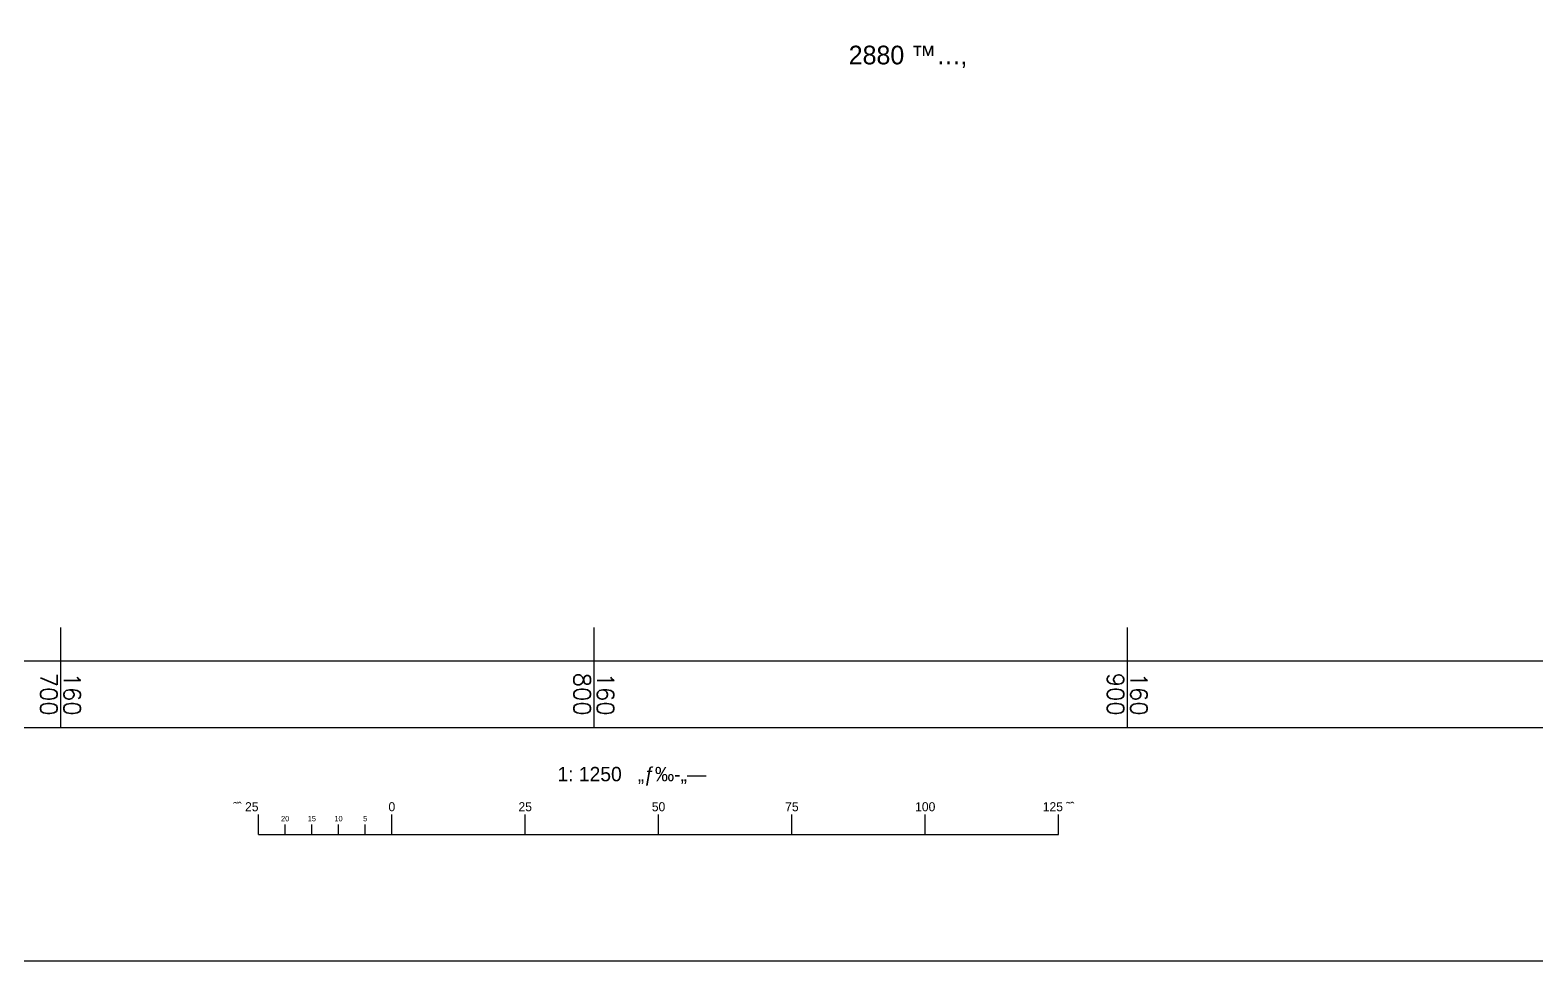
# Model space of a CAD drawing. Extents: x 160399 to 161261, y 619805 to 620526.
# Drawn here: x 160694.3 to 160976.8, y 619813.8 to 619988.3 of the extents above; entities that cross this region are included whole.
import ezdxf
from ezdxf.enums import TextEntityAlignment as Align

# ---------------------------------------------------------------- set-up
doc = ezdxf.new("R2010")
doc.units = 0
doc.header["$LTSCALE"] = 0.3749999999999999
doc.header["$MEASUREMENT"] = 0
doc.layers.get('0').update_dxf_attribs({"linetype": 'CONTINUOUS'})
for name, color, linetype in [('DRWP002', 2, 'CONTINUOUS'), ('DRWP007', 7, 'CONTINUOUS'), ('DRWS012', 2, 'CONTINUOUS'), ('DRWT004', 2, 'CONTINUOUS'), ('PCLS004', 11, 'CONTINUOUS')]:
    doc.layers.add(name, color=color, linetype=linetype)
doc.styles.add('HEBTXT', font='hebtxt')
doc.styles.add('ME-2510', font='txt.shx', dxfattribs={"height": 3.125})

# ---------------------------------------------------------------- blocks, each defined once
blk = doc.blocks.new('PCLS004')

msp = doc.modelspace()

# ---------------------------------------------------------------- hatches: boundary and pattern name
at = {"layer": 'DRWS012'}
h = msp.add_hatch(dxfattribs=at)
h.set_pattern_fill('U', color=256, scale=100, style=0, double=1, pattern_type=0)
h.set_pattern_definition([(0, (0, 0), (0, 100), []), (90, (0, 0), (-100, 6.123031769111886e-15), [])])
h.paths.add_polyline_path([(160417.5, 619857.5), (161242.5, 619857.5), (161242.5, 620482.5), (160417.5, 620482.5)])
h.paths.add_polyline_path([(160436.25, 619876.25), (161223.75, 619876.25), (161223.75, 620463.75), (160436.25, 620463.75)], flags=16)

# ---------------------------------------------------------------- linework, layer by layer
at = {"color": 2}
for p, q in [((160737.1282254118, 619837.4239584295), (160737.1282254118, 619841.1739584295)), ((160742.1282254118, 619837.4239584295), (160742.1282254118, 619839.2989584295)), ((160747.1282254118, 619837.4239584295), (160747.1282254118, 619839.2989584295)), ((160752.1282254118, 619837.4239584295), (160752.1282254118, 619839.2989584295)), ((160757.1282254118, 619837.4239584295), (160757.1282254118, 619839.2989584295)), ((160762.1282254118, 619837.4239584295), (160762.1282254118, 619841.1739584295)), ((160787.1282254118, 619837.4239584295), (160787.1282254118, 619841.1739584295)), ((160812.1282254118, 619837.4239584295), (160812.1282254118, 619841.1739584295)), ((160837.1282254118, 619837.4239584295), (160837.1282254118, 619841.1739584295)), ((160862.1282254118, 619837.4239584295), (160862.1282254118, 619841.1739584295)), ((160887.1282254118, 619837.4239584295), (160887.1282254118, 619841.1739584295))]:
    msp.add_line(p, q, dxfattribs=at)
at = {"color": 7}
msp.add_line((160737.1282254118, 619837.4239584295), (160887.1282254118, 619837.4239584295), dxfattribs=at)
at = {"layer": 'DRWP002'}
for points in [[(160417.5, 619857.5), (161242.5, 619857.5), (161242.5, 620482.5), (160417.5, 620482.5)], [(160430, 619870), (161230, 619870), (161230, 620470), (160430, 620470)]]:
    msp.add_lwpolyline(points, close=True, dxfattribs=at)
at = {"layer": 'DRWP007'}
msp.add_lwpolyline([(160398.75, 619813.75), (161261.25, 619813.75), (161261.25, 620526.25), (160398.75, 620526.25)], close=True, dxfattribs=at)

# ---------------------------------------------------------------- block references
at = {"layer": 'PCLS004'}
ref = msp.add_blockref('PCLS004', (160858.8385234275, 619981.4955501341), dxfattribs=dict(at, xscale=1.25, yscale=1.25, zscale=1.25, rotation=359.9783268330431))
ref.add_attrib('BLOCK', '2880 ™…‚', dxfattribs={"layer": '0', "height": 3.5, "rotation": 359.9783268330431, "style": 'HEBTXT'}).set_placement((160858.8386532229, 619981.8386807288), align=Align.CENTER)

# ---------------------------------------------------------------- texts
at = {"style": 'HEBTXT'}
msp.add_text('1: 1250   „ƒ‰-„—', height=2.7, dxfattribs=at).set_placement((160807.1282254118, 619847.4239584295), align=Align.CENTER)
at = {"color": 2, "style": 'HEBTXT'}
msp.add_text('˜ˆ 25', height=1.7, dxfattribs=at).set_placement((160737.1282254118, 619841.7989584295), align=Align.RIGHT)
for s, height, p in [('0', 1.7, (160762.1282254118, 619841.7989584295)), ('25', 1.7, (160787.1282254118, 619841.7989584295)), ('50', 1.7, (160812.1282254118, 619841.7989584295)), ('75', 1.7, (160837.1282254118, 619841.7989584295)), ('100', 1.7, (160862.1282254118, 619841.7989584295)), ('125 ˜ˆ', 1.7, (160887.1282254118, 619841.7989584295)), ('20', 1, (160742.1282254118, 619839.9239584295)), ('15', 1, (160747.1282254118, 619839.9239584295)), ('10', 1, (160752.1282254118, 619839.9239584295)), ('5', 1, (160757.1282254118, 619839.9239584295))]:
    msp.add_text(s, height=height, dxfattribs=at).set_placement(p, align=Align.CENTER)
at = {"layer": 'DRWT004', "style": 'ME-2510'}
for s, p in [('700', (160697.8125, 619863.75)), ('160', (160702.1875, 619863.75)), ('800', (160797.8125, 619863.75)), ('160', (160802.1875, 619863.75)), ('900', (160897.8125, 619863.75)), ('160', (160902.1875, 619863.75))]:
    msp.add_text(s, height=3.125, rotation=270, dxfattribs=at).set_placement(p, align=Align.MIDDLE)

doc.saveas('drawing.dxf')
